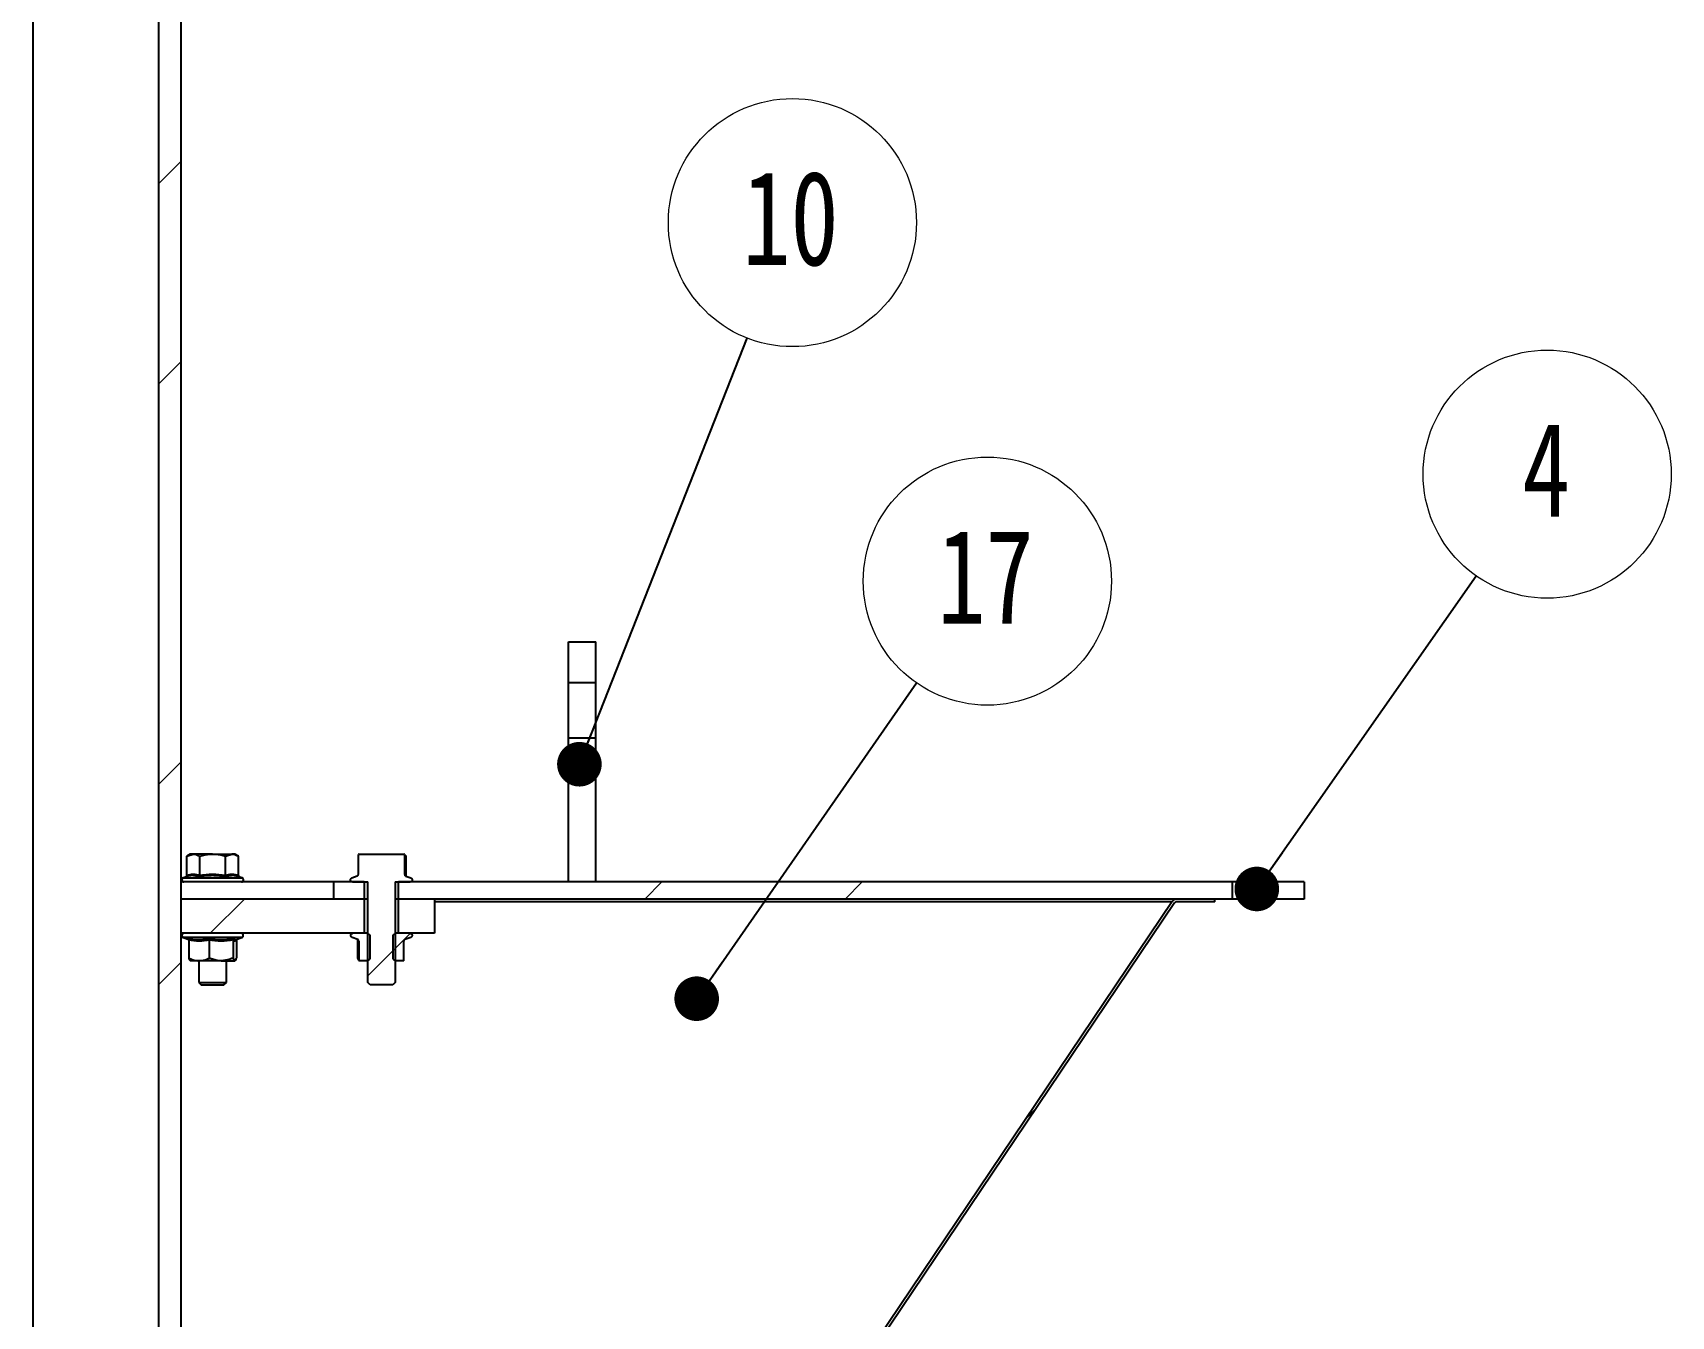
# Paper-space layout 'Sheet12' of a CAD drawing. Header units: millimetres. Extents: x 2 to 418, y -7 to 305.
# Drawn here: x 156.66 to 193.4, y 201.44 to 230.22 of the extents above; entities that cross this region are included whole.
import ezdxf

# ---------------------------------------------------------------- set-up
doc = ezdxf.new("R2010")
doc.units = ezdxf.units.MM
doc.styles.add('SLDTEXTSTYLE0', font='TXT', dxfattribs={"width": 0.75})
doc.dimstyles.new('SLDDIMSTYLE3', dxfattribs={"dimtxt": 0.18, "dimasz": 1, "dimexe": 0, "dimexo": 0.0625, "dimgap": 0, "dimtad": 0, "dimtih": 1, "dimtoh": 1, "dimdec": 0, "dimrnd": 1e-09, "dimzin": 0, "dimdsep": 46, "dimtxsty": 'Standard', "dimblk1": 'DOT', "dimblk2": 'DOT', "dimsah": 1, "dimcen": 0.09, "dimadec": 0, "dimazin": 0, "dimtfac": 1, "dimtdec": 0, "dimtofl": 0, "dimtmove": 0, "dimatfit": 3, "dimldrblk": 'DOT', "dimfxl": 1, "dimfrac": 2, "dimtolj": 1, "dimtzin": 0, "dimarcsym": 0})

# ---------------------------------------------------------------- blocks, each defined once
blk = doc.blocks.new('SW_NOTE_139')
at = {"color": 0, "linetype": 'Continuous', "lineweight": 0}
blk.add_circle((1.589, 2.283), 2.782, dxfattribs=at)
at = {"color": 0, "linetype": 'Continuous', "lineweight": 0, "insert": (1.547, 3.445), "char_height": 2.1167, "attachment_point": 2, "style": 'SLDTEXTSTYLE0'}
blk.add_mtext('17', dxfattribs=at)
blk = doc.blocks.new('_DOT')
at = {"color": 0, "linetype": 'ByBlock', "lineweight": -2}
blk.add_line((-0.5, 0), (-1, 0), dxfattribs=at)
at = {"color": 0, "linetype": 'ByBlock', "const_width": 0.5}
blk.add_lwpolyline([(-0.25, 0, 1), (0.25, 0, 1)], format="xyb", close=True, dxfattribs=at)
blk = doc.blocks.new('SW_NOTE_140')
at = {"color": 0, "linetype": 'Continuous', "lineweight": 0}
blk.add_circle((1.018, 2.589), 2.782, dxfattribs=at)
at = {"color": 0, "linetype": 'Continuous', "lineweight": 0, "insert": (0.975, 3.751), "char_height": 2.1167, "attachment_point": 2, "style": 'SLDTEXTSTYLE0'}
blk.add_mtext('10', dxfattribs=at)
blk = doc.blocks.new('SW_NOTE_141')
at = {"color": 0, "linetype": 'Continuous', "lineweight": 0}
blk.add_circle((1.595, 2.279), 2.782, dxfattribs=at)
at = {"color": 0, "linetype": 'Continuous', "lineweight": 0, "insert": (1.574, 3.441), "char_height": 2.117, "attachment_point": 2, "style": 'SLDTEXTSTYLE0'}
blk.add_mtext('4', dxfattribs=at)

psp = doc.layouts.new('Sheet12')

# ---------------------------------------------------------------- hatches: boundary and pattern name
at = {"linetype": 'Continuous', "lineweight": 18}
h = psp.add_hatch(dxfattribs=at)
h.set_pattern_fill('ANSI32', style=0)
h.paths.add_polyline_path([(159.9829, 197.1819), (159.9829, 275.5665), (159.4829, 275.5665), (159.4829, 197.1819)], flags=0)
h = psp.add_hatch(dxfattribs=at)
h.set_pattern_fill('ANSI32', style=0)
h.paths.add_polyline_path([(169.2868, 216.5665), (168.6714, 216.5665), (168.6714, 215.6434), (169.2868, 215.6434)], flags=0)
h = psp.add_hatch(dxfattribs=at)
h.set_pattern_fill('ANSI32', style=0)
h.paths.add_polyline_path([(168.6714, 211.1819), (169.2868, 211.1819), (169.2868, 214.4126), (168.6714, 214.4126)], flags=0)
h = psp.add_hatch(dxfattribs=at)
h.set_pattern_fill('ANSI31', style=0)
edge = h.paths.add_edge_path(flags=0)
edge.add_spline(control_points=[(163.8172, 211.2714), (163.8145, 211.2704), (163.8118, 211.2691), (163.8094, 211.2677), (163.8049, 211.265), (163.8009, 211.2616), (163.7976, 211.2576), (163.7942, 211.2536), (163.7916, 211.2491), (163.7898, 211.2442), (163.7879, 211.2394), (163.7869, 211.2342), (163.7868, 211.229), (163.7867, 211.2238), (163.7875, 211.2186), (163.7891, 211.2137), (163.7907, 211.2088), (163.7932, 211.2041), (163.7963, 211.2), (163.7995, 211.1959), (163.8034, 211.1922), (163.8077, 211.1894), (163.812, 211.1866), (163.8169, 211.1845), (163.8219, 211.1832), (163.8255, 211.1823), (163.8293, 211.1819), (163.833, 211.1819)], knot_values=[0.0000006, 0.0000006, 0.0000006, 0.0000006, 0.0001133, 0.0001133, 0.0001133, 0.0003168, 0.0003168, 0.0003168, 0.0005202, 0.0005202, 0.0005202, 0.0007236, 0.0007236, 0.0007236, 0.0009271, 0.0009271, 0.0009271, 0.0011306, 0.0011306, 0.0011306, 0.001334, 0.001334, 0.001334, 0.0015375, 0.0015375, 0.0015375, 0.0016841, 0.0016841, 0.0016841, 0.0016841], weights=[1, 1, 1, 1, 1, 1, 1, 1, 1, 1, 1, 1, 1, 1, 1, 1, 1, 1, 1, 1, 1, 1, 1, 1, 1, 1, 1, 1], degree=3, periodic=0)
edge.add_line((163.833, 211.1819), (164.1715, 211.1819))
edge.add_line((164.1715, 211.1819), (164.1715, 208.9273))
edge.add_spline(control_points=[(164.1715, 208.9273), (164.1892, 208.9096), (164.2069, 208.8919), (164.2246, 208.8742)], knot_values=[0.0096187, 0.0096187, 0.0096187, 0.0096187, 0.0105954, 0.0105954, 0.0105954, 0.0105954], weights=[1, 1, 1, 1], degree=3, periodic=0)
edge.add_line((164.2246, 208.8742), (164.7335, 208.8742))
edge.add_spline(control_points=[(164.7335, 208.8742), (164.7513, 208.8919), (164.769, 208.9096), (164.7867, 208.9273)], knot_values=[0.0197941, 0.0197941, 0.0197941, 0.0197941, 0.0207628, 0.0207628, 0.0207628, 0.0207628], weights=[1, 1, 1, 1], degree=3, periodic=0)
edge.add_line((164.7867, 208.9273), (164.7867, 211.1819))
edge.add_line((164.7867, 211.1819), (165.1252, 211.1819))
edge.add_spline(control_points=[(165.1252, 211.1819), (165.1266, 211.1819), (165.1281, 211.1819), (165.1295, 211.1821), (165.1347, 211.1825), (165.1398, 211.1839), (165.1445, 211.1861), (165.1492, 211.1883), (165.1536, 211.1913), (165.1573, 211.1949), (165.161, 211.1984), (165.1642, 211.2027), (165.1665, 211.2073), (165.1688, 211.212), (165.1703, 211.217), (165.171, 211.2222), (165.1716, 211.2273), (165.1714, 211.2326), (165.1703, 211.2377), (165.1692, 211.2427), (165.1673, 211.2476), (165.1646, 211.2521), (165.1619, 211.2565), (165.1584, 211.2605), (165.1544, 211.2637), (165.1504, 211.267), (165.1458, 211.2696), (165.141, 211.2714)], knot_values=[0.0016841, 0.0016841, 0.0016841, 0.0016841, 0.001741, 0.001741, 0.001741, 0.0019445, 0.0019445, 0.0019445, 0.0021479, 0.0021479, 0.0021479, 0.0023513, 0.0023513, 0.0023513, 0.0025548, 0.0025548, 0.0025548, 0.0027582, 0.0027582, 0.0027582, 0.0029617, 0.0029617, 0.0029617, 0.0031651, 0.0031651, 0.0031651, 0.003368, 0.003368, 0.003368, 0.003368], weights=[1, 1, 1, 1, 1, 1, 1, 1, 1, 1, 1, 1, 1, 1, 1, 1, 1, 1, 1, 1, 1, 1, 1, 1, 1, 1, 1, 1], degree=3, periodic=0)
edge.add_spline(control_points=[(165.141, 211.2714), (165.1025, 211.2854), (165.064, 211.2994), (165.0255, 211.3134)], knot_values=[0.0256914, 0.0256914, 0.0256914, 0.0256914, 0.0272885, 0.0272885, 0.0272885, 0.0272885], weights=[1, 1, 1, 1], degree=3, periodic=0)
edge.add_spline(control_points=[(165.0255, 211.3134), (165.0226, 211.3145), (165.0197, 211.3159), (165.0171, 211.3176), (165.0134, 211.32), (165.01, 211.3231), (165.0073, 211.3265), (165.0046, 211.3299), (165.0025, 211.3338), (165.001, 211.3378), (164.9996, 211.3419), (164.9988, 211.3462), (164.9988, 211.3505)], knot_values=[0, 0, 0, 0, 0.0001231, 0.0001231, 0.0001231, 0.0002965, 0.0002965, 0.0002965, 0.0004652, 0.0004652, 0.0004652, 0.0006342, 0.0006342, 0.0006342, 0.0006342], weights=[1, 1, 1, 1, 1, 1, 1, 1, 1, 1, 1, 1, 1], degree=3, periodic=0)
edge.add_line((164.9988, 211.3505), (164.9988, 211.7935))
edge.add_spline(control_points=[(164.9988, 211.7935), (164.9986, 211.7936), (164.9985, 211.7937), (164.9983, 211.7938), (164.9919, 211.7975), (164.9854, 211.8012), (164.979, 211.8049)], knot_values=[0.0079633, 0.0079633, 0.0079633, 0.0079633, 0.0079714, 0.0079714, 0.0079714, 0.0082604, 0.0082604, 0.0082604, 0.0082604], weights=[1, 1, 1, 1, 1, 1, 1], degree=3, periodic=0)
edge.add_line((164.979, 211.8049), (163.9791, 211.8049))
edge.add_spline(control_points=[(163.9791, 211.8049), (163.9739, 211.8019), (163.9687, 211.7989), (163.9635, 211.7959)], knot_values=[0.0085556, 0.0085556, 0.0085556, 0.0085556, 0.008792, 0.008792, 0.008792, 0.008792], weights=[1, 1, 1, 1], degree=3, periodic=0)
edge.add_line((163.9635, 211.7959), (163.9635, 211.352))
edge.add_spline(control_points=[(163.9635, 211.352), (163.9635, 211.3496), (163.9633, 211.3472), (163.9629, 211.3449), (163.962, 211.3404), (163.9603, 211.3361), (163.958, 211.3322), (163.9556, 211.3283), (163.9525, 211.3247), (163.9489, 211.3218), (163.9454, 211.3189), (163.9413, 211.3165), (163.9369, 211.315)], knot_values=[0, 0, 0, 0, 0.0000926, 0.0000926, 0.0000926, 0.0002706, 0.0002706, 0.0002706, 0.0004525, 0.0004525, 0.0004525, 0.0006341, 0.0006341, 0.0006341, 0.0006341], weights=[1, 1, 1, 1, 1, 1, 1, 1, 1, 1, 1, 1, 1], degree=3, periodic=0)
edge.add_spline(control_points=[(163.9369, 211.315), (163.897, 211.3004), (163.8571, 211.2859), (163.8172, 211.2714)], knot_values=[0.0425898, 0.0425898, 0.0425898, 0.0425898, 0.044305, 0.044305, 0.044305, 0.044305], weights=[1, 1, 1, 1], degree=3, periodic=0)
h = psp.add_hatch(dxfattribs=at)
h.set_pattern_fill('ANSI32', angle=3e-322, style=0)
h.paths.add_polyline_path([(164.0945, 211.1819), (163.4022, 211.1819), (163.4022, 210.7972), (164.0945, 210.7972)], flags=0)
h = psp.add_hatch(dxfattribs=at)
h.set_pattern_fill('ANSI32', angle=3e-322, style=0)
h.paths.add_polyline_path([(183.5561, 210.7972), (183.5561, 211.1819), (164.8636, 211.1819), (164.8636, 210.7972)], flags=0)
h = psp.add_hatch(dxfattribs=at)
h.set_pattern_fill('ANSI32', angle=3e-322, style=0)
h.paths.add_polyline_path([(185.1714, 210.7972), (185.1714, 211.1819), (184.479, 211.1819), (184.479, 210.7972)], flags=0)
h = psp.add_hatch(dxfattribs=at)
h.set_pattern_fill('ANSI32', angle=3e-322, style=0)
h.paths.add_polyline_path([(164.0945, 210.7972), (159.9829, 210.7972), (159.9829, 210.028), (164.0945, 210.028)], flags=0)
h = psp.add_hatch(dxfattribs=at)
h.set_pattern_fill('ANSI32', style=0)
edge = h.paths.add_edge_path(flags=0)
edge.add_line((183.1714, 210.7972), (182.3138, 210.7972))
edge.add_spline(control_points=[(182.3138, 210.7972), (182.3135, 210.7972), (182.3132, 210.7972), (182.3129, 210.7972), (182.2992, 210.7971), (182.2852, 210.7947), (182.2722, 210.79), (182.2593, 210.7853), (182.2469, 210.7784), (182.2362, 210.7697), (182.2268, 210.7621), (182.2185, 210.7529), (182.2117, 210.7429)], knot_values=[0.0016003, 0.0016003, 0.0016003, 0.0016003, 0.0016117, 0.0016117, 0.0016117, 0.0021489, 0.0021489, 0.0021489, 0.0026862, 0.0026862, 0.0026862, 0.003158, 0.003158, 0.003158, 0.003158], weights=[1, 1, 1, 1, 1, 1, 1, 1, 1, 1, 1, 1, 1], degree=3, periodic=0)
edge.add_spline(control_points=[(182.2117, 210.7429), (177.5452, 203.8105), (172.8788, 196.878), (168.2123, 189.9456), (165.4692, 185.8705), (162.726, 181.7954), (159.9829, 177.7203)], knot_values=[0.6547828, 0.6547828, 0.6547828, 0.6547828, 0.9806944, 0.9806944, 0.9806944, 1.1722759, 1.1722759, 1.1722759, 1.1722759], weights=[1, 1, 1, 1, 1, 1, 1], degree=3, periodic=0)
edge.add_spline(control_points=[(159.9829, 177.7203), (159.9999, 177.7089), (160.017, 177.6974), (160.034, 177.686)], knot_values=[0.4239472, 0.4239472, 0.4239472, 0.4239472, 0.4247452, 0.4247452, 0.4247452, 0.4247452], weights=[1, 1, 1, 1], degree=3, periodic=0)
edge.add_spline(control_points=[(160.034, 177.686), (162.7683, 181.748), (165.5027, 185.8101), (168.237, 189.8722), (172.9123, 196.8176), (177.5875, 203.7631), (182.2628, 210.7085)], knot_values=[1.5673508, 1.5673508, 1.5673508, 1.5673508, 1.758042, 1.758042, 1.758042, 2.0840903, 2.0840903, 2.0840903, 2.0840903], weights=[1, 1, 1, 1, 1, 1, 1], degree=3, periodic=0)
edge.add_spline(control_points=[(182.2628, 210.7085), (182.2662, 210.7136), (182.2703, 210.7181), (182.275, 210.7219), (182.2804, 210.7263), (182.2866, 210.7298), (182.293, 210.7321), (182.2995, 210.7344), (182.3065, 210.7357), (182.3134, 210.7357), (182.3135, 210.7357), (182.3137, 210.7357), (182.3138, 210.7357)], knot_values=[0.0000211, 0.0000211, 0.0000211, 0.0000211, 0.0002574, 0.0002574, 0.0002574, 0.0005263, 0.0005263, 0.0005263, 0.0007953, 0.0007953, 0.0007953, 0.0008009, 0.0008009, 0.0008009, 0.0008009], weights=[1, 1, 1, 1, 1, 1, 1, 1, 1, 1, 1, 1, 1], degree=3, periodic=0)
edge.add_line((182.3138, 210.7357), (183.1714, 210.7357))
edge.add_line((183.1714, 210.7357), (183.1714, 210.7972))
h = psp.add_hatch(dxfattribs=at)
h.set_pattern_fill('ANSI32', angle=3e-322, style=0)
h.paths.add_polyline_path([(165.6714, 210.028), (165.6714, 210.7972), (164.8636, 210.7972), (164.8636, 210.028)], flags=0)
h = psp.add_hatch(dxfattribs=at)
h.set_pattern_fill('ANSI31', style=0)
edge = h.paths.add_edge_path(flags=0)
edge.add_spline(control_points=[(163.9491, 209.8894), (163.9516, 209.8885), (163.954, 209.8873), (163.9563, 209.8859), (163.9598, 209.8837), (163.963, 209.8808), (163.9656, 209.8776), (163.9682, 209.8743), (163.9702, 209.8706), (163.9716, 209.8667), (163.973, 209.8628), (163.9737, 209.8586), (163.9737, 209.8545)], knot_values=[0, 0, 0, 0, 0.0001048, 0.0001048, 0.0001048, 0.0002685, 0.0002685, 0.0002685, 0.000431, 0.000431, 0.000431, 0.0005936, 0.0005936, 0.0005936, 0.0005936], weights=[1, 1, 1, 1, 1, 1, 1, 1, 1, 1, 1, 1, 1], degree=3, periodic=0)
edge.add_line((163.9737, 209.8545), (163.9737, 209.4169))
edge.add_spline(control_points=[(163.9737, 209.4169), (163.9755, 209.4155), (163.9773, 209.4141), (163.9791, 209.4126)], knot_values=[0.0011951, 0.0011951, 0.0011951, 0.0011951, 0.0012854, 0.0012854, 0.0012854, 0.0012854], weights=[1, 1, 1, 1], degree=3, periodic=0)
edge.add_line((163.9791, 209.4126), (164.1715, 209.4126))
edge.add_spline(control_points=[(164.1715, 209.4126), (164.1869, 209.4234), (164.2023, 209.4342), (164.2177, 209.4449)], knot_values=[0.0093261, 0.0093261, 0.0093261, 0.0093261, 0.0100587, 0.0100587, 0.0100587, 0.0100587], weights=[1, 1, 1, 1], degree=3, periodic=0)
edge.add_line((164.2177, 209.4449), (164.2177, 209.9937))
edge.add_spline(control_points=[(164.2177, 209.9937), (164.2098, 209.9992), (164.202, 210.0047), (164.1942, 210.0102), (164.1866, 210.0155), (164.179, 210.0208), (164.1715, 210.0261)], knot_values=[0.0184, 0.0184, 0.0184, 0.0184, 0.0187735, 0.0187735, 0.0187735, 0.019134, 0.019134, 0.019134, 0.019134], weights=[1, 1, 1, 1, 1, 1, 1], degree=3, periodic=0)
edge.add_line((164.1715, 210.0261), (164.1715, 210.028))
edge.add_line((164.1715, 210.028), (163.8383, 210.028))
edge.add_spline(control_points=[(163.8383, 210.028), (163.8368, 210.028), (163.8353, 210.0279), (163.8338, 210.0278), (163.8285, 210.0273), (163.8232, 210.0259), (163.8183, 210.0236), (163.8135, 210.0214), (163.809, 210.0183), (163.8052, 210.0146), (163.8013, 210.0109), (163.7981, 210.0065), (163.7957, 210.0017), (163.7933, 209.997), (163.7917, 209.9917), (163.791, 209.9864), (163.7904, 209.9812), (163.7906, 209.9757), (163.7917, 209.9705), (163.7928, 209.9653), (163.7949, 209.9602), (163.7976, 209.9556), (163.8004, 209.9511), (163.804, 209.947), (163.8081, 209.9436), (163.8122, 209.9402), (163.817, 209.9375), (163.822, 209.9357)], knot_values=[0.0017365, 0.0017365, 0.0017365, 0.0017365, 0.0017951, 0.0017951, 0.0017951, 0.0020049, 0.0020049, 0.0020049, 0.0022147, 0.0022147, 0.0022147, 0.0024244, 0.0024244, 0.0024244, 0.0026342, 0.0026342, 0.0026342, 0.0028439, 0.0028439, 0.0028439, 0.0030537, 0.0030537, 0.0030537, 0.0032635, 0.0032635, 0.0032635, 0.0034727, 0.0034727, 0.0034727, 0.0034727], weights=[1, 1, 1, 1, 1, 1, 1, 1, 1, 1, 1, 1, 1, 1, 1, 1, 1, 1, 1, 1, 1, 1, 1, 1, 1, 1, 1, 1], degree=3, periodic=0)
edge.add_spline(control_points=[(163.822, 209.9357), (163.8643, 209.9203), (163.9067, 209.9049), (163.9491, 209.8894)], knot_values=[0.0174082, 0.0174082, 0.0174082, 0.0174082, 0.0191664, 0.0191664, 0.0191664, 0.0191664], weights=[1, 1, 1, 1], degree=3, periodic=0)
h = psp.add_hatch(dxfattribs=at)
h.set_pattern_fill('ANSI31', style=0)
edge = h.paths.add_edge_path(flags=0)
edge.add_spline(control_points=[(164.9824, 209.8538), (164.9824, 209.8563), (164.9827, 209.8588), (164.9832, 209.8613), (164.984, 209.8654), (164.9856, 209.8694), (164.9878, 209.8729), (164.9899, 209.8765), (164.9928, 209.8798), (164.996, 209.8824), (164.9993, 209.8851), (165.003, 209.8872), (165.007, 209.8887)], knot_values=[0, 0, 0, 0, 0.0000977, 0.0000977, 0.0000977, 0.0002623, 0.0002623, 0.0002623, 0.0004277, 0.0004277, 0.0004277, 0.000593, 0.000593, 0.000593, 0.000593], weights=[1, 1, 1, 1, 1, 1, 1, 1, 1, 1, 1, 1, 1], degree=3, periodic=0)
edge.add_spline(control_points=[(165.007, 209.8887), (165.0501, 209.9044), (165.0931, 209.92), (165.1362, 209.9357)], knot_values=[0.0340355, 0.0340355, 0.0340355, 0.0340355, 0.0358863, 0.0358863, 0.0358863, 0.0358863], weights=[1, 1, 1, 1], degree=3, periodic=0)
edge.add_spline(control_points=[(165.1362, 209.9357), (165.139, 209.9367), (165.1417, 209.938), (165.1443, 209.9395), (165.1488, 209.9423), (165.153, 209.9458), (165.1564, 209.9499), (165.1598, 209.954), (165.1626, 209.9587), (165.1645, 209.9637), (165.1663, 209.9687), (165.1674, 209.9741), (165.1675, 209.9794), (165.1676, 209.9847), (165.1668, 209.9901), (165.1651, 209.9952), (165.1635, 210.0003), (165.1609, 210.0051), (165.1577, 210.0093), (165.1545, 210.0136), (165.1505, 210.0173), (165.146, 210.0202), (165.1415, 210.0231), (165.1365, 210.0253), (165.1314, 210.0266), (165.1276, 210.0275), (165.1238, 210.028), (165.1199, 210.028)], knot_values=[0.0000006, 0.0000006, 0.0000006, 0.0000006, 0.0001168, 0.0001168, 0.0001168, 0.0003266, 0.0003266, 0.0003266, 0.0005363, 0.0005363, 0.0005363, 0.0007461, 0.0007461, 0.0007461, 0.0009559, 0.0009559, 0.0009559, 0.0011657, 0.0011657, 0.0011657, 0.0013755, 0.0013755, 0.0013755, 0.0015853, 0.0015853, 0.0015853, 0.0017364, 0.0017364, 0.0017364, 0.0017364], weights=[1, 1, 1, 1, 1, 1, 1, 1, 1, 1, 1, 1, 1, 1, 1, 1, 1, 1, 1, 1, 1, 1, 1, 1, 1, 1, 1, 1], degree=3, periodic=0)
edge.add_line((165.1199, 210.028), (164.7867, 210.028))
edge.add_line((164.7867, 210.028), (164.7867, 210.0261))
edge.add_spline(control_points=[(164.7867, 210.0261), (164.7713, 210.0153), (164.7559, 210.0045), (164.7405, 209.9937)], knot_values=[0.0094286, 0.0094286, 0.0094286, 0.0094286, 0.0101613, 0.0101613, 0.0101613, 0.0101613], weights=[1, 1, 1, 1], degree=3, periodic=0)
edge.add_line((164.7405, 209.9937), (164.7405, 209.4449))
edge.add_spline(control_points=[(164.7405, 209.4449), (164.7483, 209.4395), (164.7561, 209.434), (164.764, 209.4285), (164.7715, 209.4232), (164.7791, 209.4179), (164.7867, 209.4126)], knot_values=[0.0182983, 0.0182983, 0.0182983, 0.0182983, 0.0186713, 0.0186713, 0.0186713, 0.0190324, 0.0190324, 0.0190324, 0.0190324], weights=[1, 1, 1, 1, 1, 1, 1], degree=3, periodic=0)
edge.add_line((164.7867, 209.4126), (164.979, 209.4126))
edge.add_spline(control_points=[(164.979, 209.4126), (164.9801, 209.4135), (164.9813, 209.4144), (164.9824, 209.4153)], knot_values=[0.0000003, 0.0000003, 0.0000003, 0.0000003, 0.0000563, 0.0000563, 0.0000563, 0.0000563], weights=[1, 1, 1, 1], degree=3, periodic=0)
edge.add_line((164.9824, 209.4153), (164.9824, 209.8538))

# ---------------------------------------------------------------- linework, layer by layer
at = {"color": 7, "linetype": 'Continuous', "lineweight": 25}
for p, q in [((159.4829, 275.5665), (159.4829, 197.1819)), ((159.9829, 275.5665), (159.9829, 197.1819)), ((156.6612, 270.6332), (156.6612, 186.0178)), ((168.6714, 216.5665), (169.2868, 216.5665)), ((168.6714, 215.6434), (168.6714, 216.5665)), ((169.2868, 215.6434), (169.2868, 216.5665)), ((169.2868, 215.6434), (168.6714, 215.6434)), ((168.6714, 214.4126), (168.6714, 215.6434)), ((169.2868, 214.4126), (169.2868, 215.6434)), ((168.6714, 211.1819), (168.6714, 214.4126)), ((168.6714, 214.4126), (169.2868, 214.4126)), ((169.2868, 211.1819), (169.2868, 214.4126)), ((160.194, 211.8049), (160.1167, 211.7603)), ((160.1167, 211.7603), (160.261, 211.8049)), ((160.1167, 211.3309), (160.1167, 211.7603)), ((160.261, 211.8049), (160.194, 211.8049)), ((160.694, 211.8049), (160.261, 211.8049)), ((160.4053, 211.3309), (160.4053, 211.7603)), ((160.694, 211.8049), (161.127, 211.8049)), ((160.9827, 211.7603), (161.127, 211.8049)), ((160.9827, 211.3309), (160.9827, 211.7603)), ((161.194, 211.8049), (161.127, 211.8049)), ((161.2714, 211.7603), (161.194, 211.8049)), ((161.2714, 211.3309), (161.2714, 211.7603)), ((163.9791, 211.8049), (163.9635, 211.7959)), ((163.9635, 211.352), (163.9635, 211.7959)), ((163.9791, 211.8049), (164.979, 211.8049)), ((164.9988, 211.7935), (164.979, 211.8049)), ((164.9988, 211.7935), (164.9988, 211.3505)), ((164.9988, 211.7935), (165.0368, 211.7603)), ((165.0368, 211.3309), (165.0368, 211.7603)), ((160.0854, 211.2908), (160.0321, 211.2714)), ((161.3559, 211.2714), (161.3026, 211.2908)), ((163.8172, 211.2714), (163.9369, 211.315)), ((164.9988, 211.3505), (165.0368, 211.3309)), ((165.0255, 211.3134), (165.141, 211.2714)), ((163.4022, 211.1819), (159.9829, 211.1819)), ((163.4022, 211.1819), (163.4022, 210.7972)), ((164.0945, 211.1819), (163.4022, 211.1819)), ((163.833, 211.1819), (164.1715, 211.1819)), ((164.0945, 211.1819), (164.0945, 210.7972)), ((164.1715, 208.9273), (164.1715, 211.1819)), ((164.7867, 211.1819), (165.1252, 211.1819)), ((164.7867, 211.1819), (164.7867, 208.9273)), ((164.8636, 210.7972), (164.8636, 211.1819)), ((183.5561, 211.1819), (164.8636, 211.1819)), ((169.2868, 211.1819), (168.6714, 211.1819)), ((183.5561, 211.1819), (183.5561, 210.7972)), ((184.479, 211.1819), (183.5561, 211.1819)), ((184.479, 210.7972), (184.479, 211.1819)), ((185.1714, 211.1819), (184.479, 211.1819)), ((185.1714, 211.1819), (185.1714, 210.7972)), ((159.9829, 210.7972), (159.9829, 210.028)), ((164.0945, 210.7972), (159.9829, 210.7972)), ((164.0945, 210.7972), (163.4022, 210.7972)), ((164.1715, 210.7972), (164.0945, 210.7972)), ((164.0945, 210.7972), (164.0945, 210.028)), ((164.1715, 210.7972), (164.0945, 210.7972)), ((164.8636, 210.7972), (164.7867, 210.7972)), ((164.8636, 210.7972), (164.7867, 210.7972)), ((183.5561, 210.7972), (164.8636, 210.7972)), ((164.8636, 210.028), (164.8636, 210.7972)), ((165.6714, 210.7972), (164.8636, 210.7972)), ((165.6714, 210.7972), (165.6714, 210.028)), ((183.1714, 210.7972), (182.3138, 210.7972)), ((183.1714, 210.7357), (182.3138, 210.7357)), ((183.1714, 210.7357), (183.1714, 210.7972)), ((184.479, 210.7972), (183.5561, 210.7972)), ((185.1714, 210.7972), (184.479, 210.7972)), ((164.0945, 210.028), (159.9829, 210.028)), ((160.0369, 209.9357), (160.1585, 209.8914)), ((160.1607, 209.8791), (160.1607, 209.4742)), ((160.6189, 209.8791), (160.6189, 209.4742)), ((161.1522, 209.8791), (161.1522, 209.4742)), ((161.223, 209.8891), (161.3512, 209.9357)), ((161.2273, 209.8791), (161.2273, 209.4742)), ((163.9491, 209.8894), (163.822, 209.9357)), ((164.1715, 210.028), (163.8383, 210.028)), ((163.9737, 209.8545), (163.9456, 209.8791)), ((163.9456, 209.8791), (163.9456, 209.4742)), ((163.9737, 209.8545), (163.9737, 209.4169)), ((164.1715, 210.0261), (164.1715, 210.028)), ((164.2177, 209.9937), (164.2177, 209.4449)), ((164.7867, 210.0261), (164.7405, 209.9937)), ((164.7405, 209.4449), (164.7405, 209.9937)), ((164.7867, 210.028), (164.7867, 210.0261)), ((165.1199, 210.028), (164.7867, 210.028)), ((165.6714, 210.028), (164.8636, 210.028)), ((164.9824, 209.4153), (164.9824, 209.8538)), ((165.1362, 209.9357), (165.007, 209.8887)), ((163.9456, 209.4742), (163.9737, 209.4169)), ((164.1715, 209.4126), (164.2177, 209.4449)), ((160.3898, 209.4126), (160.194, 209.4126)), ((160.3863, 209.4126), (160.3863, 208.9273)), ((160.8855, 209.4126), (160.3898, 209.4126)), ((160.8855, 209.4126), (161.1897, 209.4126)), ((161.0017, 208.9273), (161.0017, 209.4126)), ((163.9737, 209.4169), (163.9791, 209.4126)), ((164.1715, 209.4126), (163.9791, 209.4126)), ((164.979, 209.4126), (164.7867, 209.4126)), ((164.979, 209.4126), (164.9824, 209.4153)), ((160.3863, 208.9273), (160.4394, 208.8742)), ((160.3863, 208.9273), (160.694, 208.9273)), ((160.4394, 208.8742), (160.694, 208.8742)), ((160.694, 208.9273), (161.0017, 208.9273)), ((160.694, 208.8742), (160.9486, 208.8742)), ((160.9486, 208.8742), (161.0017, 208.9273)), ((164.2246, 208.8742), (164.1715, 208.9273)), ((164.7335, 208.8742), (164.2246, 208.8742)), ((164.7867, 208.9273), (164.7335, 208.8742))]:
    psp.add_line(p, q, dxfattribs=at)
at = {"color": 8, "linetype": 'Continuous', "lineweight": 25}
for p, q in [((160.0321, 211.2714), (160.694, 211.2714)), ((160.694, 211.2714), (161.3559, 211.2714)), ((165.6714, 210.7429), (182.2117, 210.7429)), ((160.9457, 209.9357), (160.0369, 209.9357)), ((160.1551, 209.8981), (160.133, 209.9176)), ((161.3512, 209.9357), (160.9457, 209.9357))]:
    psp.add_line(p, q, dxfattribs=at)
at = {"color": 7, "linetype": 'Continuous', "lineweight": 25, "flags": 128}
for points in [[(182.2117, 210.7429), (168.2123, 189.9456), (159.9829, 177.7203)], [(182.2628, 210.7085), (168.237, 189.8722), (160.034, 177.686)], [(164.2177, 209.9937), (164.1942, 210.0102), (164.1715, 210.0261)], [(164.7405, 209.4449), (164.764, 209.4285), (164.7867, 209.4126)]]:
    psp.add_lwpolyline(points, dxfattribs=at)
at = {"color": 7, "linetype": 'Continuous', "lineweight": 25}
for centre, radius, start, end in [((160.0478, 211.228), 0.0462, 110, 270), ((161.3402, 211.228), 0.0462, 270, 70), ((160.0531, 209.9804), 0.0476, 90, 250), ((161.3349, 209.9804), 0.0476, 290, 90)]:
    psp.add_arc(centre, radius, start, end, dxfattribs=at)
for points, knots in [([(160.261, 211.8049), (160.2644, 211.8049), (160.3132, 211.8043), (160.3609, 211.7815), (160.4053, 211.7603)], [0, 0, 0, 0, 0.07021477, 1, 1, 1, 1]), ([(160.4053, 211.7603), (160.4264, 211.7662), (160.5204, 211.7925), (160.6181, 211.7995), (160.694, 211.8049)], [0, 0, 0, 0, 0.2237133, 1, 1, 1, 1]), ([(160.694, 211.8049), (160.7176, 211.8044), (160.8153, 211.8022), (160.9105, 211.7783), (160.9827, 211.7603)], [0, 0, 0, 0, 0.24185142, 1, 1, 1, 1]), ([(161.127, 211.8049), (161.1304, 211.8049), (161.1792, 211.8043), (161.2269, 211.7815), (161.2714, 211.7603)], [0, 0, 0, 0, 0.0702148, 1, 1, 1, 1]), ([(160.0854, 211.2908), (160.0855, 211.2908), (160.09, 211.2925), (160.0985, 211.297), (160.1084, 211.3065), (160.1153, 211.3181), (160.1162, 211.3266), (160.1167, 211.3309)], [0, 0, 0, 0, 0.0067129, 0.2676791, 0.5286892, 0.7638601, 1, 1, 1, 1]), ([(160.3897, 211.2908), (160.3773, 211.2952), (160.3149, 211.3173), (160.2128, 211.33), (160.1232, 211.3024), (160.0854, 211.2908)], [0, 0, 0, 0, 0.1257521, 0.6310579, 1, 1, 1, 1]), ([(160.1167, 211.3309), (160.164, 211.3439), (160.2602, 211.3704), (160.3565, 211.3442), (160.4053, 211.3309)], [0, 0, 0, 0, 0.4922071, 1, 1, 1, 1]), ([(160.4053, 211.3309), (160.4051, 211.3266), (160.4046, 211.3181), (160.4012, 211.3065), (160.3963, 211.297), (160.392, 211.2925), (160.3898, 211.2908), (160.3897, 211.2908)], [0, 0, 0, 0, 0.2361399, 0.4713108, 0.7323209, 0.9932871, 1, 1, 1, 1]), ([(160.9983, 211.2908), (160.9731, 211.2952), (160.8463, 211.3173), (160.6406, 211.33), (160.4641, 211.3024), (160.3897, 211.2908)], [0, 0, 0, 0, 0.1257521, 0.6310579, 1, 1, 1, 1]), ([(160.4053, 211.3309), (160.5, 211.3439), (160.6924, 211.3704), (160.8849, 211.3442), (160.9827, 211.3309)], [0, 0, 0, 0, 0.4922071, 1, 1, 1, 1]), ([(160.9827, 211.3309), (161.03, 211.3439), (161.1262, 211.3704), (161.2225, 211.3442), (161.2714, 211.3309)], [0, 0, 0, 0, 0.4922071, 1, 1, 1, 1]), ([(160.9827, 211.3309), (160.9829, 211.3266), (160.9834, 211.3181), (160.9868, 211.3065), (160.9917, 211.297), (160.996, 211.2925), (160.9982, 211.2908), (160.9983, 211.2908)], [0, 0, 0, 0, 0.2361399, 0.4713108, 0.7323209, 0.9932871, 1, 1, 1, 1]), ([(161.3026, 211.2908), (161.2898, 211.2952), (161.2254, 211.3173), (161.1218, 211.33), (161.0349, 211.3024), (160.9983, 211.2908)], [0, 0, 0, 0, 0.1257521, 0.6310579, 1, 1, 1, 1]), ([(161.2714, 211.3309), (161.2718, 211.3266), (161.2727, 211.3181), (161.2796, 211.3065), (161.2895, 211.297), (161.298, 211.2925), (161.3025, 211.2908), (161.3026, 211.2908)], [0, 0, 0, 0, 0.2361399, 0.4713108, 0.7323209, 0.9932871, 1, 1, 1, 1]), ([(163.833, 211.1819), (163.8292, 211.1821), (163.8203, 211.1828), (163.8072, 211.1887), (163.7956, 211.1994), (163.7883, 211.2134), (163.7859, 211.229), (163.7889, 211.2445), (163.7969, 211.2581), (163.8071, 211.2671), (163.8145, 211.2702), (163.8172, 211.2714)], [0, 0, 0, 0, 0.0871068, 0.2078809, 0.3286504, 0.4494121, 0.5701665, 0.6909165, 0.8116667, 0.9324215, 1, 1, 1, 1]), ([(163.9369, 211.315), (163.9411, 211.317), (163.9495, 211.321), (163.9586, 211.3318), (163.963, 211.3427), (163.9634, 211.3496), (163.9635, 211.352)], [0, 0, 0, 0, 0.2861012, 0.5724075, 0.8525912, 1, 1, 1, 1]), ([(164.9988, 211.3505), (164.9992, 211.3462), (165.0001, 211.3376), (165.0068, 211.326), (165.0157, 211.3177), (165.0226, 211.3147), (165.0255, 211.3134)], [0, 0, 0, 0, 0.2660145, 0.5317391, 0.8049202, 1, 1, 1, 1]), ([(165.0463, 211.3058), (165.0458, 211.3063), (165.0424, 211.3097), (165.0382, 211.3183), (165.0373, 211.3267), (165.0368, 211.3309)], [0, 0, 0, 0, 0.0763458, 0.5372233, 1, 1, 1, 1]), ([(165.141, 211.2714), (165.1457, 211.2691), (165.1551, 211.2646), (165.1653, 211.2525), (165.1712, 211.2379), (165.1719, 211.2221), (165.1673, 211.207), (165.1579, 211.1942), (165.1449, 211.1853), (165.1333, 211.1821), (165.1266, 211.1819), (165.1252, 211.1819)], [0, 0, 0, 0, 0.12045106, 0.24124848, 0.36204013, 0.48282509, 0.60360702, 0.72439059, 0.84517993, 0.96597712, 1, 1, 1, 1]), ([(182.3138, 210.7972), (182.3135, 210.7972), (182.2995, 210.7972), (182.2716, 210.7921), (182.2358, 210.7727), (182.2194, 210.7524), (182.2117, 210.7429)], [0, 0, 0, 0, 0.0074418, 0.3521595, 0.6968772, 1, 1, 1, 1]), ([(182.3138, 210.7357), (182.3137, 210.7357), (182.3066, 210.7357), (182.2927, 210.7331), (182.2748, 210.7234), (182.2666, 210.7133), (182.2628, 210.7085)], [0, 0, 0, 0, 0.0072898, 0.35200808, 0.69672635, 1, 1, 1, 1]), ([(160.133, 209.9176), (160.1523, 209.9133), (160.2495, 209.8921), (160.4129, 209.878), (160.5525, 209.9054), (160.615, 209.9176)], [0, 0, 0, 0, 0.1209642, 0.6068258, 1, 1, 1, 1]), ([(160.133, 209.9176), (160.1331, 209.9175), (160.1371, 209.916), (160.1446, 209.9116), (160.1534, 209.9025), (160.1594, 209.8913), (160.1603, 209.8832), (160.1607, 209.8791)], [0, 0, 0, 0, 0.0068529, 0.2675854, 0.5286326, 0.7638316, 1, 1, 1, 1]), ([(160.6189, 209.8791), (160.5437, 209.866), (160.391, 209.8394), (160.2383, 209.8657), (160.1607, 209.8791)], [0, 0, 0, 0, 0.4921704, 1, 1, 1, 1]), ([(160.615, 209.9176), (160.6373, 209.9133), (160.7492, 209.8921), (160.9383, 209.878), (161.1025, 209.9054), (161.176, 209.9176)], [0, 0, 0, 0, 0.1209642, 0.6068258, 1, 1, 1, 1]), ([(160.6189, 209.8791), (160.6188, 209.8832), (160.6187, 209.8913), (160.6178, 209.9025), (160.6166, 209.9116), (160.6155, 209.916), (160.615, 209.9175), (160.615, 209.9176)], [0, 0, 0, 0, 0.2361684, 0.4713674, 0.7324146, 0.9931471, 1, 1, 1, 1]), ([(161.1522, 209.8791), (161.0647, 209.866), (160.887, 209.8394), (160.7092, 209.8657), (160.6189, 209.8791)], [0, 0, 0, 0, 0.4921704, 1, 1, 1, 1]), ([(161.1522, 209.8791), (161.1525, 209.8832), (161.1532, 209.8913), (161.1585, 209.9025), (161.166, 209.9116), (161.1725, 209.916), (161.1759, 209.9175), (161.176, 209.9176)], [0, 0, 0, 0, 0.2361684, 0.4713674, 0.7324146, 0.9931471, 1, 1, 1, 1]), ([(161.2273, 209.8791), (161.215, 209.866), (161.19, 209.8394), (161.1649, 209.8657), (161.1522, 209.8791)], [0, 0, 0, 0, 0.4921704, 1, 1, 1, 1]), ([(161.2273, 209.8791), (161.2274, 209.8833), (161.2275, 209.8877), (161.2294, 209.8913), (161.2295, 209.8914)], [0, 0, 0, 0, 0.9725315, 1, 1, 1, 1]), ([(163.822, 209.9357), (163.8171, 209.938), (163.8075, 209.9427), (163.7969, 209.9552), (163.7908, 209.9703), (163.7901, 209.9866), (163.7949, 210.0021), (163.8045, 210.0153), (163.8179, 210.0244), (163.8299, 210.0278), (163.8368, 210.028), (163.8383, 210.028)], [0, 0, 0, 0, 0.1204616, 0.241259, 0.3620507, 0.4828355, 0.6036174, 0.7244008, 0.8451901, 0.9659874, 1, 1, 1, 1]), ([(163.9737, 209.8545), (163.9733, 209.8586), (163.9725, 209.867), (163.9661, 209.878), (163.9578, 209.8856), (163.9515, 209.8884), (163.9491, 209.8894)], [0, 0, 0, 0, 0.273486, 0.54689426, 0.82226602, 1, 1, 1, 1]), ([(165.007, 209.8887), (165.0032, 209.8868), (164.9955, 209.8832), (164.9872, 209.8733), (164.983, 209.863), (164.9825, 209.8563), (164.9824, 209.8538)], [0, 0, 0, 0, 0.2784249, 0.5569001, 0.8339491, 1, 1, 1, 1]), ([(165.1199, 210.028), (165.1238, 210.0277), (165.1329, 210.0271), (165.1465, 210.0209), (165.1584, 210.0099), (165.166, 209.9955), (165.1684, 209.9794), (165.1653, 209.9634), (165.1571, 209.9494), (165.1466, 209.9402), (165.1389, 209.9369), (165.1362, 209.9357)], [0, 0, 0, 0, 0.08711723, 0.20789159, 0.32866111, 0.44942286, 0.57017716, 0.69092705, 0.81167711, 0.93243186, 1, 1, 1, 1]), ([(160.1607, 209.4742), (160.1928, 209.4595), (160.2578, 209.4298), (160.336, 209.4139), (160.3803, 209.4128), (160.3898, 209.4126)], [0, 0, 0, 0, 0.4347938, 0.8798477, 1, 1, 1, 1]), ([(160.1983, 209.4126), (160.1883, 209.4203), (160.1755, 209.4303), (160.1635, 209.4659), (160.1607, 209.4742)], [0, 0, 0, 0, 0.7690072, 1, 1, 1, 1]), ([(160.3898, 209.4126), (160.4502, 209.4203), (160.5288, 209.4303), (160.602, 209.4659), (160.6189, 209.4742)], [0, 0, 0, 0, 0.7690072, 1, 1, 1, 1]), ([(160.8855, 209.4126), (160.8739, 209.4129), (160.7893, 209.4146), (160.699, 209.4402), (160.625, 209.4716), (160.6189, 209.4742)], [0, 0, 0, 0, 0.127944, 0.9273558, 1, 1, 1, 1]), ([(161.1522, 209.4742), (161.1297, 209.4648), (161.0444, 209.4293), (160.9529, 209.4197), (160.8855, 209.4126)], [0, 0, 0, 0, 0.26389822, 1, 1, 1, 1]), ([(161.1522, 209.4742), (161.1574, 209.4595), (161.1681, 209.4298), (161.1809, 209.4139), (161.1882, 209.4128), (161.1897, 209.4126)], [0, 0, 0, 0, 0.4347938, 0.8798477, 1, 1, 1, 1]), ([(161.1897, 209.4126), (161.1997, 209.4203), (161.2125, 209.4303), (161.2245, 209.4659), (161.2273, 209.4742)], [0, 0, 0, 0, 0.7690072, 1, 1, 1, 1])]:
    psp.add_open_spline(points, degree=3, knots=knots, dxfattribs=at)
at = {"color": 8, "linetype": 'Continuous', "lineweight": 25}
psp.add_open_spline([(161.176, 209.9176), (161.1789, 209.9134), (161.1937, 209.8927), (161.2092, 209.8771), (161.2228, 209.8891), (161.2229, 209.8893)], degree=3, knots=[0, 0, 0, 0, 0.1974794, 0.9906702, 1, 1, 1, 1], dxfattribs=at)

# ---------------------------------------------------------------- block references
at = {"color": 7, "linetype": 'Continuous', "lineweight": 0}
for name, p in [('SW_NOTE_140', (172.6773, 223.3772)), ('SW_NOTE_141', (189.0253, 218.0453)), ('SW_NOTE_139', (176.4784, 215.6434))]:
    psp.add_blockref(name, p, dxfattribs=at)

# ---------------------------------------------------------------- leaders
for points in [[(168.919, 213.8199), (172.6773, 223.3772)], [(184.1096, 211.0228), (189.0253, 218.0453)], [(171.549, 208.5621), (176.4784, 215.6434)]]:
    psp.add_leader(points, dimstyle='SLDDIMSTYLE3', dxfattribs=at)

doc.saveas('drawing.dxf')
